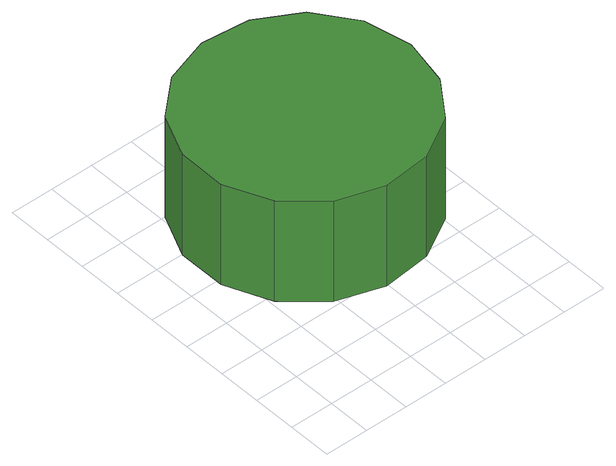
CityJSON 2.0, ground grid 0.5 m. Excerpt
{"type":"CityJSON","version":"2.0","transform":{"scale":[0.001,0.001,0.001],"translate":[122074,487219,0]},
"CityObjects":{
"tree1":{"type":"SolitaryVegetationObject","attributes":{"function":"something"},"geometry":[{"type":"MultiSurface","lod":"1","boundaries":[[[0,1,2,3,4,5,6,7,8,9,10,11,12,13,14]],[[15,16,17,18,19,20,21,22,23,24,25,26,27,28,29]],[[0,29,28,1]],[[1,28,27,2]],[[2,27,26,3]],[[3,26,25,4]],[[4,25,24,5]],[[5,24,23,6]],[[6,23,22,7]],[[7,22,21,8]],[[8,21,20,9]],[[9,20,19,10]],[[10,19,18,11]],[[11,18,17,12]],[[12,17,16,13]],[[13,16,15,14]],[[14,15,29,0]]]}]}
},
"vertices":[
[2962,2218,1462],[2846,2762,1462],[2520,3211,1462],[2038,3489,1462],[1486,3547,1462],[957,3376,1462],[544,3004,1462],[318,2496,1462],[318,1940,1462],[544,1432,1462],[957,1060,1462],[1486,889,1462],[2038,947,1462],[2520,1225,1462],[2846,1674,1462],[2846,1674,172],[2520,1225,172],[2038,947,172],[1486,889,172],[957,1060,172],[544,1432,172],[318,1940,172],[318,2496,172],[544,3004,172],[957,3376,172],[1486,3547,172],[2038,3489,172],[2520,3211,172],[2846,2762,172],[2962,2218,172]
]}
